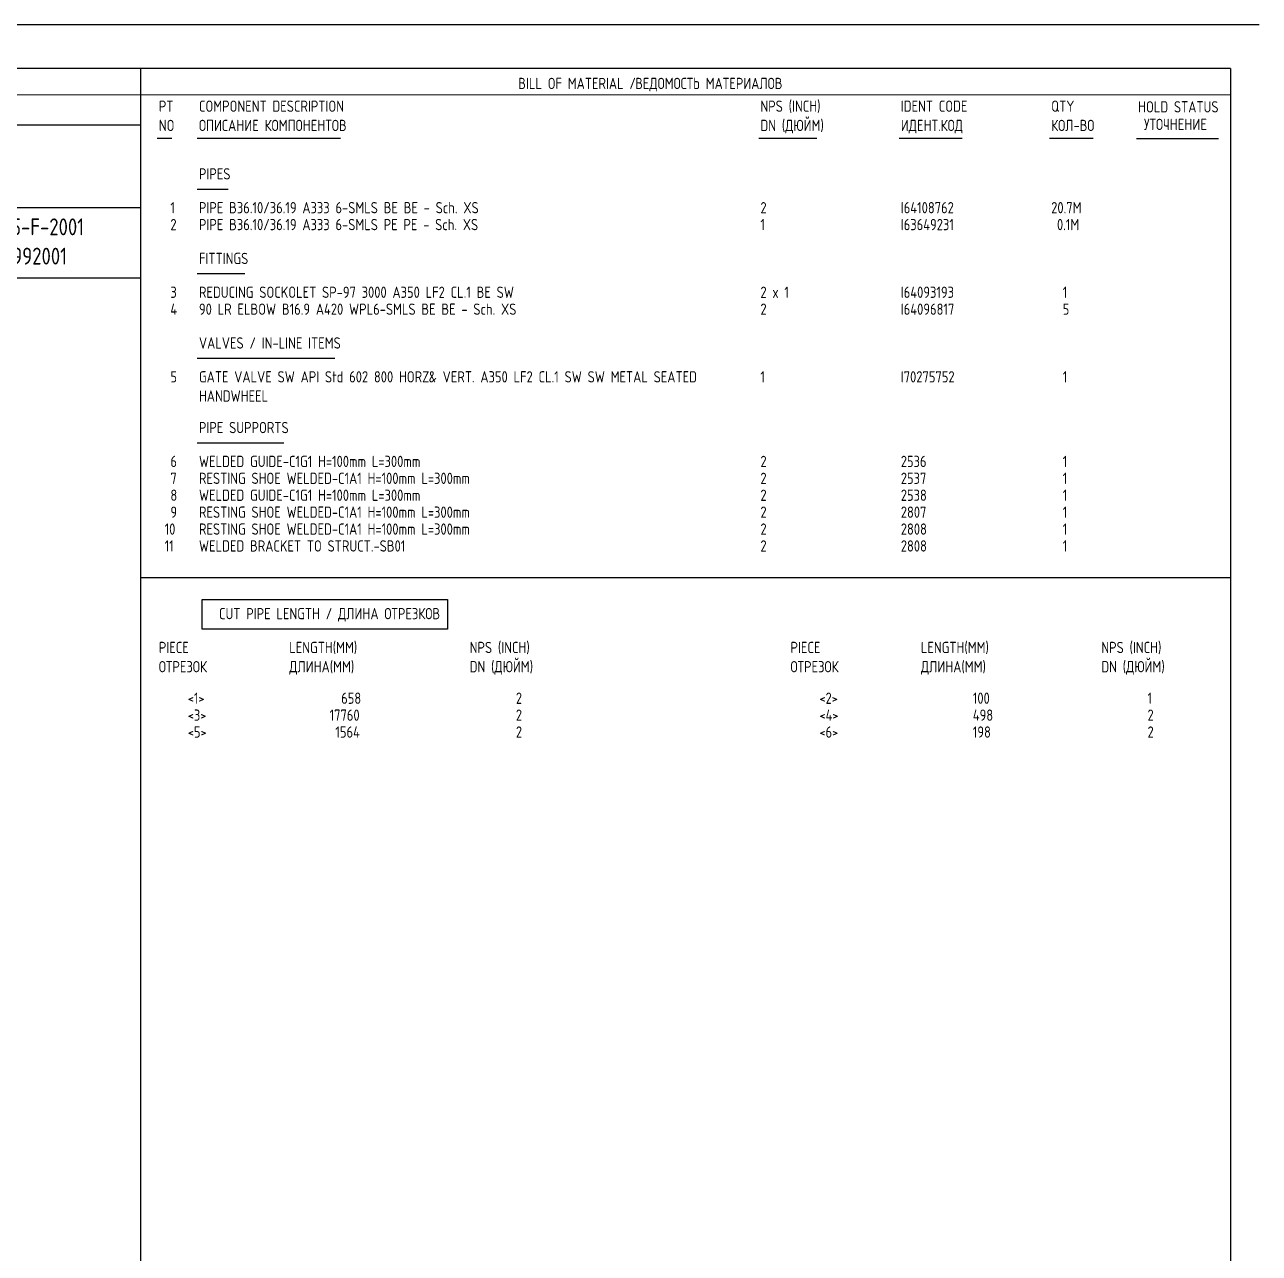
# Model space of a CAD drawing. Extents: x -1005 to 594, y -998 to 420.
# Drawn here: x 382.9 to 594, y 210 to 420 of the extents above; entities that cross this region are included whole.
import ezdxf

# ---------------------------------------------------------------- set-up
doc = ezdxf.new("R2010")
doc.units = 0
doc.styles.add('TTFN17', font='GOST type A')

msp = doc.modelspace()

# ---------------------------------------------------------------- linework, layer by layer
at = {"layer": 'GT_1', "flags": 128}
for points in [[(594, 420), (0, 420)], [(589.1, 412.5), (25.4, 412.5)], [(402.7, 412.5), (402.7, 7.5)], [(589.1, 412.5), (589.1, 7.5)], [(589.1, 408), (162.7, 407.9)], [(190.3, 402.9), (402.7, 402.9)], [(408.046, 400.531), (405.557, 400.531)], [(436.894, 400.531), (412.414, 400.531)], [(518.373, 400.531), (508.414, 400.531)], [(543.202, 400.531), (532.414, 400.531)], [(565.597, 400.531), (558.129, 400.531)], [(587, 400.5), (573, 400.5)], [(417.669, 391.854), (412.414, 391.854)], [(402.7, 388.7), (226.9, 388.7)], [(402.7, 376.7), (25.4, 376.7)], [(420.573, 377.398), (412.414, 377.398)], [(435.927, 362.942), (412.414, 362.942)], [(427.211, 348.486), (412.414, 348.486)], [(402.7, 325.516), (589, 325.516)], [(413.271, 321.731), (455.204, 321.731), (455.204, 316.684), (413.271, 316.684), (413.271, 321.731)]]:
    msp.add_lwpolyline(points, dxfattribs=at)

# ---------------------------------------------------------------- texts
at = {"layer": 'GT_1', "style": 'TTFN17'}
for s, height, p in [('BILL OF MATERIAL /', 1.925, (467.289, 409)), ('ВЕДОМОСТЬ МАТЕРИАЛОВ', 1.925, (487.289, 409)), ('PT', 1.925, (405.846, 405.109)), ('COMPONENT DESCRIPTION', 1.925, (412.703, 405.109)), ('NPS (INCH)', 1.925, (508.703, 405.109)), ('IDENT CODE', 1.925, (532.703, 405.109)), ('QTY', 1.925, (558.417, 405.109)), ('HOLD STATUS', 1.925, (573.289, 405)), ('NO', 1.925, (405.846, 401.822)), ('ОПИСАНИЕ КОМПОНЕНТОВ', 1.925, (412.703, 401.822)), ('DN (ДЮЙМ)', 1.925, (508.703, 401.822)), ('ИДЕНТ.КОД', 1.925, (532.703, 401.822)), ('КОЛ-ВО', 1.925, (558.417, 401.822)), ('УТОЧНЕНИЕ', 1.925, (574.289, 402)), ('PIPES', 1.925, (412.703, 393.544)), ('  1', 1.925, (405.846, 387.762)), ('PIPE B36.10/36.19 A333 6-SMLS BE BE - Sch. XS', 1.925, (412.703, 387.762)), ('2', 1.925, (508.703, 387.762)), ('I64108762', 1.925, (532.703, 387.762)), ('20.7M', 1.925, (558.417, 387.762)), ('SLN-2725-6699-25-F-2001', 2.8875, (355.433, 384)), ('  2', 1.925, (405.846, 384.871)), ('PIPE B36.10/36.19 A333 6-SMLS PE PE - Sch. XS', 1.925, (412.703, 384.871)), ('1', 1.925, (508.703, 384.871)), ('I63649231', 1.925, (532.703, 384.871)), (' 0.1M', 1.925, (558.417, 384.871)), ('4503-WZ-DM-T66992001', 2.8875, (355.433, 379)), ('FITTINGS', 1.925, (412.703, 379.088)), ('  3', 1.925, (405.846, 373.306)), ('REDUCING SOCKOLET SP-97 3000 A350 LF2 CL.1 BE SW', 1.925, (412.703, 373.306)), ('2 x 1', 1.925, (508.703, 373.306)), ('I64093193', 1.925, (532.703, 373.306)), ('  1', 1.925, (558.417, 373.306)), ('  4', 1.925, (405.846, 370.415)), ('90 LR ELBOW B16.9 A420 WPL6-SMLS BE BE - Sch. XS', 1.925, (412.703, 370.415)), ('2', 1.925, (508.703, 370.415)), ('I64096817', 1.925, (532.703, 370.415)), ('  5', 1.925, (558.417, 370.415)), ('VALVES / IN-LINE ITEMS', 1.925, (412.703, 364.633)), ('  5', 1.925, (405.846, 358.85)), ('GATE VALVE SW API Std 602 800 HORZ.', 1.925, (412.703, 358.85)), ('& VERT. A350 LF2 CL.1 SW SW METAL SEATED', 1.925, (451.985, 358.85)), ('1', 1.925, (508.703, 358.85)), ('I70275752', 1.925, (532.703, 358.85)), ('  1', 1.925, (558.417, 358.85)), ('HANDWHEEL', 1.925, (412.703, 355.564)), ('PIPE SUPPORTS', 1.925, (412.703, 350.177)), ('  6', 1.925, (405.846, 344.395)), ('WELDED GUIDE-C1G1 H=100mm L=300mm', 1.925, (412.703, 344.395)), ('2', 1.925, (508.703, 344.395)), ('2536', 1.925, (532.703, 344.395)), ('  1', 1.925, (558.417, 344.395)), ('  7', 1.925, (405.846, 341.503)), ('RESTING SHOE WELDED-C1A1 H=100mm L=300mm', 1.925, (412.703, 341.503)), ('2', 1.925, (508.703, 341.503)), ('2537', 1.925, (532.703, 341.503)), ('  1', 1.925, (558.417, 341.503)), ('  8', 1.925, (405.846, 338.612)), ('WELDED GUIDE-C1G1 H=100mm L=300mm', 1.925, (412.703, 338.612)), ('2', 1.925, (508.703, 338.612)), ('2538', 1.925, (532.703, 338.612)), ('  1', 1.925, (558.417, 338.612)), ('  9', 1.925, (405.846, 335.721)), ('RESTING SHOE WELDED-C1A1 H=100mm L=300mm', 1.925, (412.703, 335.721)), ('2', 1.925, (508.703, 335.721)), ('2807', 1.925, (532.703, 335.721)), ('  1', 1.925, (558.417, 335.721)), (' 10', 1.925, (405.846, 332.83)), ('RESTING SHOE WELDED-C1A1 H=100mm L=300mm', 1.925, (412.703, 332.83)), ('2', 1.925, (508.703, 332.83)), ('2808', 1.925, (532.703, 332.83)), ('  1', 1.925, (558.417, 332.83)), (' 11', 1.925, (405.846, 329.939)), ('WELDED BRACKET TO STRUCT.-SB01', 1.925, (412.703, 329.939)), ('2', 1.925, (508.703, 329.939)), ('2808', 1.925, (532.703, 329.939)), ('  1', 1.925, (558.417, 329.939)), ('CUT PIPE LENGTH / ДЛИНА ОТРЕЗКОВ', 1.925, (416.132, 318.374)), ('LENGTH(MM)', 1.925, (428.132, 312.592)), ('NPS (INCH)', 1.925, (458.989, 312.592)), ('LENGTH(MM)', 1.925, (536.132, 312.592)), ('NPS (INCH)', 1.925, (566.989, 312.592)), ('PIECE', 1.925, (405.846, 312.592)), ('PIECE', 1.925, (513.846, 312.592)), ('ОТРЕЗОК', 1.925, (405.846, 309.305)), ('ДЛИНА(MM)', 1.925, (428.132, 309.305)), ('DN (ДЮЙМ)', 1.925, (458.989, 309.305)), ('ОТРЕЗОК', 1.925, (513.846, 309.305)), ('ДЛИНА(MM)', 1.925, (536.132, 309.305)), ('DN (ДЮЙМ)', 1.925, (566.989, 309.305)), ('     <1>', 1.925, (405.846, 303.918)), ('         658', 1.925, (428.132, 303.918)), ('        2', 1.925, (458.989, 303.918)), ('     <2>', 1.925, (513.846, 303.918)), ('         100', 1.925, (536.132, 303.918)), ('        1', 1.925, (566.989, 303.918)), ('     <3>', 1.925, (405.846, 301.027)), ('       17760', 1.925, (428.132, 301.027)), ('        2', 1.925, (458.989, 301.027)), ('     <4>', 1.925, (513.846, 301.027)), ('         498', 1.925, (536.132, 301.027)), ('        2', 1.925, (566.989, 301.027)), ('     <5>', 1.925, (405.846, 298.136)), ('        1564', 1.925, (428.132, 298.136)), ('        2', 1.925, (458.989, 298.136)), ('     <6>', 1.925, (513.846, 298.136)), ('         198', 1.925, (536.132, 298.136)), ('        2', 1.925, (566.989, 298.136))]:
    msp.add_text(s, height=height, dxfattribs=at).set_placement(p)

doc.saveas('drawing.dxf')
